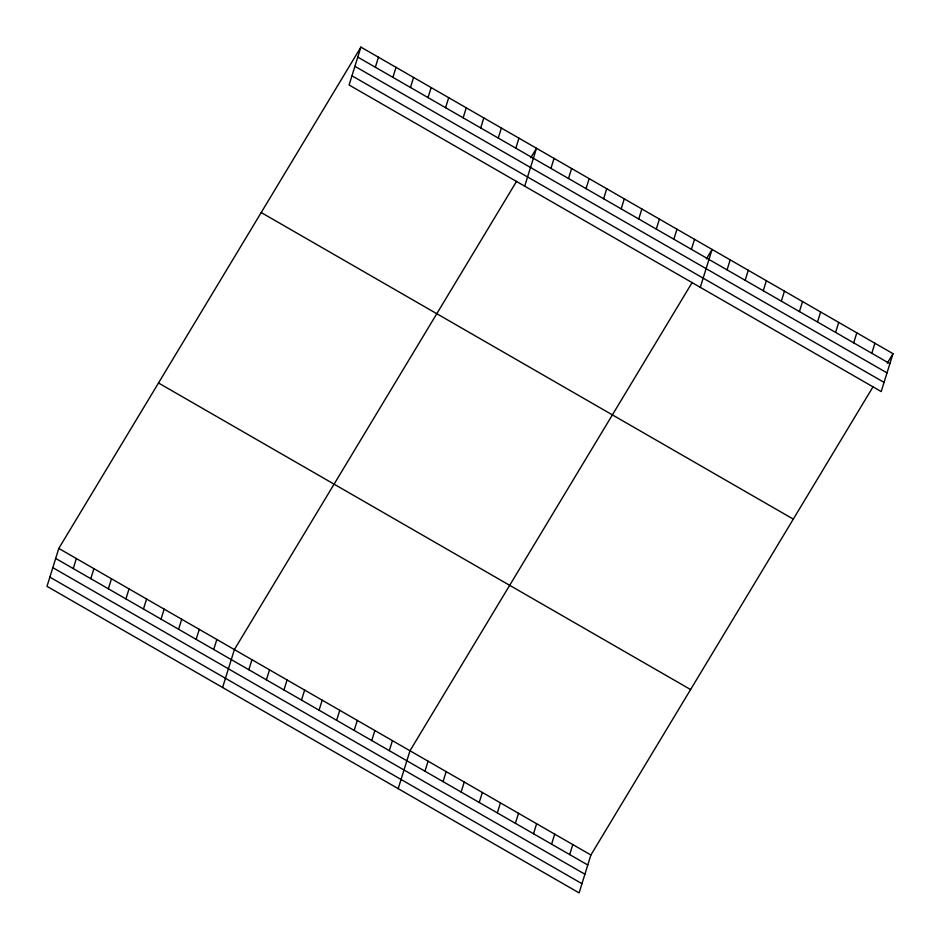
<?xml version="1.0" encoding="UTF-8"?>
<svg xmlns="http://www.w3.org/2000/svg" width="940" height="940" viewBox="0 0 940 940"><rect width="100%" height="100%" fill="white"/><g stroke="black" fill="none" stroke-linecap="round" stroke-linejoin="round"><path stroke-width="1.41" d="M360.901 47.106L349.104 85L881.203 391.569L893 353.675L360.901 47.106L58.797 548.431L47 586.325L579.099 892.894L590.896 855L873.06 386.763M73.238 568.559L76.363 558.548M90.804 578.676L93.918 568.665M108.359 588.793L111.484 578.782M125.925 598.909L129.038 588.898M143.479 609.026L146.593 599.015M161.034 619.143L164.159 609.132M178.6 629.26L181.714 619.249M196.155 639.376L199.28 629.365M375.342 67.234L378.468 57.223M213.721 649.493L216.834 639.482M392.908 77.35L396.022 67.339M222.592 687.493L234.389 649.599L516.553 181.361M410.463 87.467L413.577 77.456M248.83 669.727L251.955 659.716M428.029 97.584L431.143 87.573M266.396 679.843L269.51 669.832M445.584 107.701L448.697 97.69M283.951 689.96L287.076 679.949M463.138 117.817L466.264 107.806M301.517 700.077L304.63 690.066M480.704 127.934L483.818 117.923M319.071 710.193L322.185 700.183M498.259 138.051L501.373 128.04M336.626 720.31L339.751 710.299M515.825 148.167L518.939 138.156M354.192 730.427L357.306 720.416M524.696 186.167L536.493 148.273L530.795 157.732M371.747 740.544L374.872 730.533M550.934 168.401L554.06 158.39M389.313 750.661L392.427 740.65M568.5 178.518L571.614 168.507M398.184 788.66L409.981 750.766L692.145 282.529M586.055 188.635L589.168 178.624M424.962 771.2L428.076 761.189M603.621 198.751L606.735 188.74M621.175 208.868L624.289 198.857M443.046 781.622L446.171 771.611M638.73 218.985L641.856 208.974M461.14 792.044L464.254 782.033M656.296 229.101L659.41 219.091M479.236 802.466L482.349 792.455M673.851 239.218L676.965 229.207M497.319 812.889L500.444 802.889M691.405 249.335L694.531 239.324M515.414 823.323L518.528 813.312M700.288 287.334L712.085 249.441L706.386 258.899M533.509 833.745L536.623 823.734M727.067 269.874L730.18 259.863M551.592 844.167L554.718 834.156M745.15 280.296L748.275 270.285M569.687 854.589L572.801 844.578M763.245 290.719L766.359 280.708M781.34 301.141L784.454 291.142M799.423 311.575L802.548 301.564M817.518 321.997L820.632 311.986M835.613 332.419L838.727 322.408M853.696 342.841L856.822 332.831M871.791 353.264L874.905 343.253M887.301 363.134L893 353.675M357.788 57.117L889.886 363.686M354.921 66.317L887.019 372.886M351.971 75.799L884.058 382.369M261.214 212.546L793.301 519.115M158.496 382.991L690.595 689.561M58.797 548.431L590.896 855M55.683 558.442L587.782 865.011M52.816 567.643L584.915 874.212M49.867 577.125L581.966 883.694"/></g></svg>
